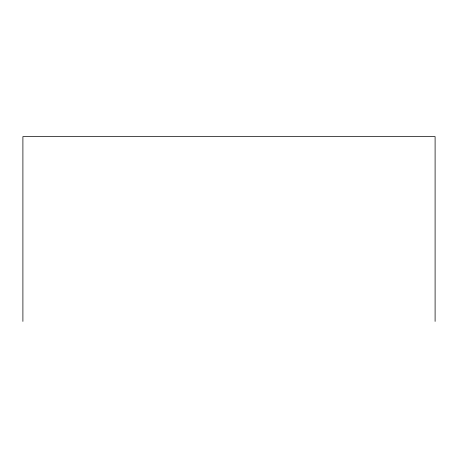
<?xml version="1.0" encoding="UTF-8"?>
<svg xmlns="http://www.w3.org/2000/svg" width="458" height="458" viewBox="0 0 458 458"><rect width="100%" height="100%" fill="white"/><g stroke="black" fill="none" stroke-linecap="round" stroke-linejoin="round"><path stroke-width="0.69" d="M435.1 321.407L435.1 136.593L22.9 136.593L22.9 321.407"/></g></svg>
